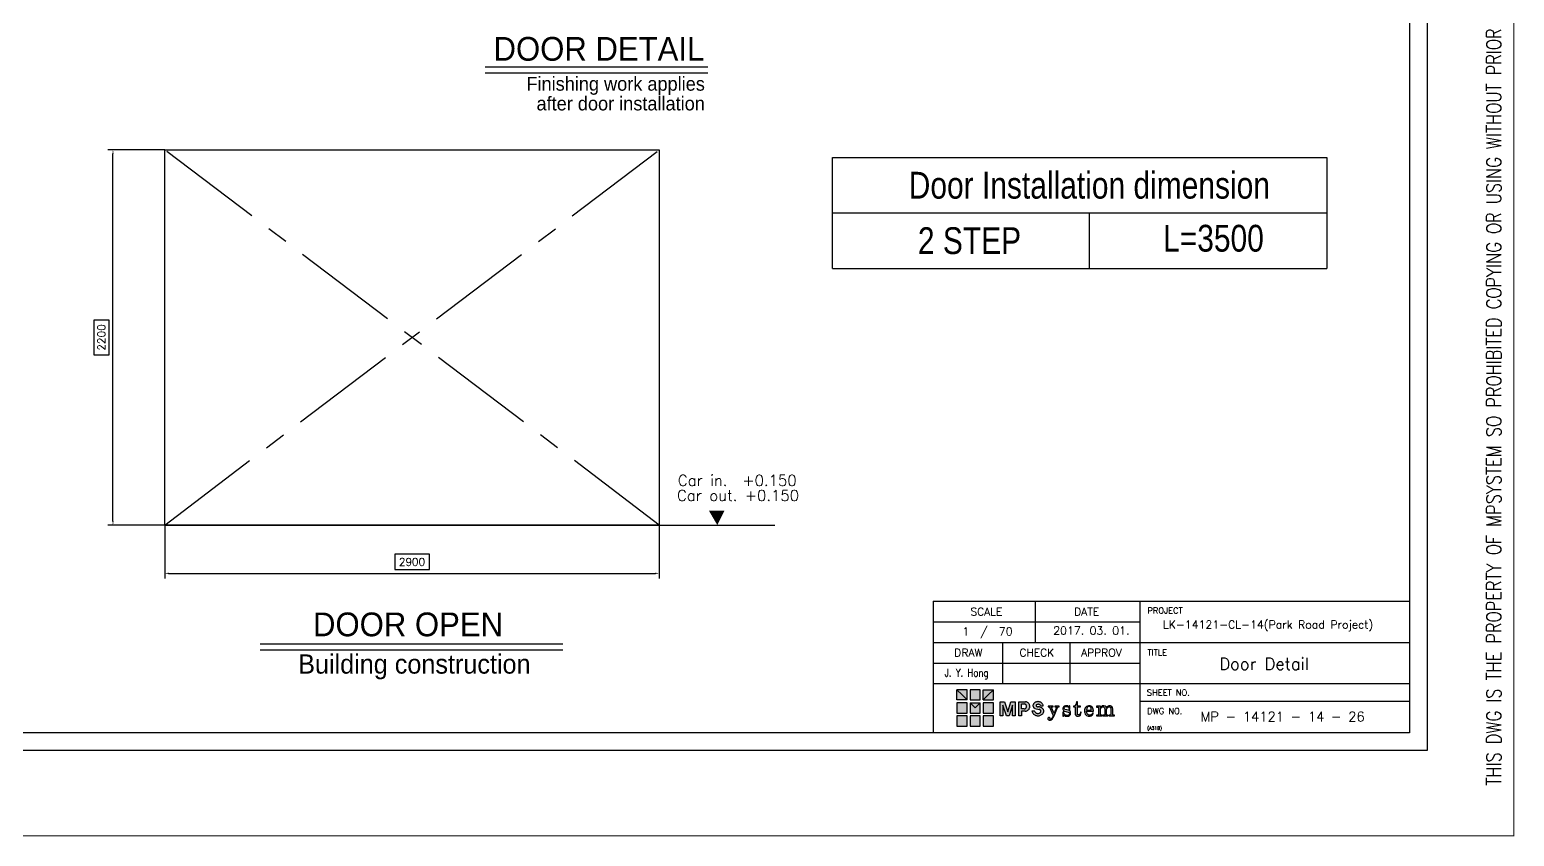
# Model space of a CAD drawing. Header units: millimetres. Extents: x -5 to 1510635, y -6 to 71285.
# Drawn here: x 1493223 to 1510635, y -5 to 9456 of the extents above; entities that cross this region are included whole.
import ezdxf
from ezdxf.enums import TextEntityAlignment as Align

# ---------------------------------------------------------------- set-up
doc = ezdxf.new("R2010")
doc.units = ezdxf.units.MM
doc.header["$LTSCALE"] = 1000
doc.linetypes.add('CENTER', pattern=[2, 1.25, -0.25, 0.25, -0.25])
for name, color, linetype in [('1', 1, 'CENTER'), ('3', 3, 'Continuous'), ('MP-1', 1, 'CENTER'), ('MP-2', 42, 'Continuous'), ('MP-3', 3, 'Continuous'), ('MP-7', 7, 'Continuous'), ('MP-8', 8, 'Continuous'), ('TEXT', 3, 'Continuous')]:
    doc.layers.add(name, color=color, linetype=linetype)
doc.styles.add('C1', font='complex.shx', dxfattribs={"height": 150})
doc.styles.add('GHG1', font='simplex.shx', dxfattribs={"bigfont": 'whgtxt.shx'})
doc.styles.add('H', font='arial.ttf')
doc.styles.add('ROMANS', font='ROMANS.shx')
doc.styles.add('S1', font='simplex.shx', dxfattribs={"height": 90})
doc.styles.add('울릉도L', font='')
doc.styles.get('울릉도L').set_extended_font_data('HYwulM')
doc.dimstyles.new('ISO-25', dxfattribs={"dimtxt": 2.5, "dimasz": 2.5, "dimexe": 1.25, "dimexo": 0.625, "dimtad": 1, "dimtxsty": 'Standard', "dimcen": 2.5, "dimadec": 0, "dimazin": 0, "dimtfac": 1, "dimtmove": 0, "dimatfit": 3, "dimfxl": 1, "dimarcsym": 0})

# ---------------------------------------------------------------- blocks, each defined once
blk = doc.blocks.new('MP LOGO')
h = blk.add_hatch(color=20)
h.paths.add_polyline_path([(9, 55), (0, 64), (0, 46), (18, 46)])
h.paths.add_polyline_path([(18, 41), (0, 41), (0, 23), (18, 23)])
h.paths.add_polyline_path([(32, 32), (23, 41), (23, 23), (41, 23), (41, 41)])
h.paths.add_polyline_path([(64, 23), (64, 41), (46, 41), (46, 23)])
h.paths.add_polyline_path([(64, 46), (64, 64), (55, 55), (46, 46)])
h.paths.add_polyline_path([(64, 18), (46, 18), (46, 0), (64, 0)])
h.paths.add_polyline_path([(0, 0), (18, 0), (18, 18), (0, 18)])
h = blk.add_hatch(color=131)
h.paths.add_polyline_path([(18, 64), (0, 64), (9, 55), (18, 46)])
h.paths.add_polyline_path([(41, 64), (23, 64), (23, 46), (41, 46)])
h.paths.add_polyline_path([(64, 64), (46, 64), (46, 46), (55, 55)])
h.paths.add_polyline_path([(41, 41), (23, 41), (32, 32)])
h.paths.add_polyline_path([(41, 18), (23, 18), (23, 0), (41, 0)])
at = {"color": 131}
for points in [[(9, 55), (18, 46), (18, 64), (0, 64)], [(23, 46), (41, 46), (41, 64), (23, 64)], [(55, 55), (46, 46), (46, 64), (64, 64)], [(23, 0), (41, 0), (41, 18), (23, 18)]]:
    blk.add_lwpolyline(points, close=True, dxfattribs=at)
at = {"color": 20}
for points in [[(9, 55), (18, 46), (0, 46), (0, 64)], [(55, 55), (46, 46), (64, 46), (64, 64)], [(0, 23), (18, 23), (18, 41), (0, 41)], [(32, 32), (23, 41), (23, 23), (41, 23), (41, 41)], [(46, 23), (64, 23), (64, 41), (46, 41)], [(0, 0), (18, 0), (18, 18), (0, 18)], [(46, 0), (64, 0), (64, 18), (46, 18)]]:
    blk.add_lwpolyline(points, close=True, dxfattribs=at)
at = {"color": 143}
blk.add_lwpolyline([(23, 41), (41, 41), (32, 32), (32, 32)], close=True, dxfattribs=at)
blk = doc.blocks.new('MP LOGO 02')
at = {"layer": 'MP-2'}
h = blk.add_hatch(color=256, dxfattribs=at)
h.paths.add_polyline_path([(8.38, 4.28), (7.62, 4.28), (7.62, 1.78), (8.09, 1.78), (8.09, 3.69), (8.69, 1.78), (9.16, 1.78), (9.76, 3.69), (9.76, 1.78), (10.23, 1.78), (10.23, 4.28), (9.47, 4.28), (8.92, 2.49)])
h.paths.add_polyline_path([(10.86, 1.78), (11.38, 1.78), (11.38, 2.62), (12, 2.62), (12.11, 2.63), (12.2, 2.65), (12.3, 2.68), (12.39, 2.73), (12.47, 2.78), (12.55, 2.85), (12.62, 2.92), (12.68, 3), (12.73, 3.09), (12.77, 3.18), (12.79, 3.28), (12.81, 3.38), (12.81, 3.48), (12.8, 3.58), (12.78, 3.68), (12.75, 3.77), (12.7, 3.86), (12.65, 3.95), (12.59, 4.02), (12.51, 4.09), (12.43, 4.15), (12.35, 4.2), (12.25, 4.24), (12.16, 4.27), (12.06, 4.28), (10.86, 4.28)])
h.paths.add_polyline_path([(11.38, 3.89), (11.85, 3.89), (11.92, 3.88), (11.99, 3.85), (12.05, 3.82), (12.1, 3.77), (12.15, 3.72), (12.19, 3.66), (12.22, 3.59), (12.23, 3.52), (12.24, 3.45), (12.23, 3.38), (12.22, 3.31), (12.19, 3.24), (12.15, 3.18), (12.1, 3.13), (12.05, 3.09), (11.99, 3.05), (11.92, 3.02), (11.85, 3.01), (11.38, 3.01)], flags=16)
h.paths.add_polyline_path([(14.02, 3.76), (14.1, 3.8), (14.18, 3.82), (14.26, 3.83), (14.34, 3.83), (14.42, 3.81), (14.5, 3.79), (14.57, 3.75), (14.64, 3.7), (14.7, 3.65), (14.75, 3.58), (15.19, 3.58), (15.16, 3.69), (15.11, 3.79), (15.06, 3.88), (14.99, 3.97), (14.91, 4.05), (14.83, 4.12), (14.74, 4.18), (14.64, 4.23), (14.53, 4.27), (14.42, 4.29), (14.31, 4.31), (14.2, 4.31), (14.09, 4.29), (13.99, 4.27), (13.88, 4.23), (13.78, 4.18), (13.69, 4.12), (13.6, 4.05), (13.53, 3.97), (13.48, 3.92), (13.44, 3.85), (13.41, 3.79), (13.39, 3.72), (13.37, 3.64), (13.37, 3.57), (13.39, 3.49), (13.41, 3.42), (13.44, 3.35), (13.48, 3.29), (13.52, 3.23), (13.58, 3.19), (13.64, 3.14), (13.71, 3.11), (14.46, 2.93), (14.55, 2.91), (14.65, 2.84), (14.72, 2.75), (14.75, 2.63), (14.74, 2.52), (14.7, 2.41), (14.62, 2.32), (14.54, 2.28), (14.46, 2.25), (14.37, 2.23), (14.29, 2.22), (14.2, 2.23), (14.11, 2.24), (14.03, 2.27), (13.95, 2.3), (13.88, 2.35), (13.81, 2.41), (13.75, 2.47), (13.7, 2.54), (13.66, 2.62), (13.19, 2.62), (13.23, 2.51), (13.28, 2.4), (13.34, 2.3), (13.41, 2.21), (13.49, 2.12), (13.58, 2.05), (13.68, 1.98), (13.78, 1.92), (13.89, 1.88), (14, 1.85), (14.12, 1.82), (14.24, 1.82), (14.35, 1.82), (14.47, 1.83), (14.58, 1.86), (14.69, 1.9), (14.8, 1.95), (14.9, 2.02), (14.99, 2.09), (15.08, 2.17), (15.15, 2.26), (15.22, 2.36), (15.25, 2.43), (15.27, 2.51), (15.28, 2.59), (15.27, 2.67), (15.26, 2.75), (15.24, 2.83), (15.21, 2.9), (15.17, 2.97), (15.12, 3.04), (15.06, 3.1), (15, 3.14), (14.93, 3.19), (14.85, 3.22), (14.74, 3.27), (14.62, 3.32), (14.5, 3.36), (14.38, 3.38), (14.26, 3.4), (14.18, 3.41), (14.1, 3.42), (14.03, 3.46), (13.95, 3.52), (13.92, 3.59), (13.92, 3.67), (13.97, 3.74)])
h.paths.add_polyline_path([(16.65, 3.29), (16.65, 3.36), (16.7, 3.4), (16.91, 3.4), (16.91, 3.52), (16.03, 3.52), (16.03, 3.4), (16.16, 3.38), (16.3, 3.3), (16.93, 1.85), (16.89, 1.71), (16.73, 1.44), (16.6, 1.28), (16.47, 1.2), (16.35, 1.21), (16.37, 1.41), (16.29, 1.51), (16.13, 1.51), (16.01, 1.42), (16, 1.21), (16.09, 1.09), (16.24, 1.03), (16.44, 1.03), (16.57, 1.08), (16.76, 1.23), (16.94, 1.49), (17.11, 1.82), (17.68, 3.25), (17.79, 3.36), (17.97, 3.4), (17.97, 3.52), (17.23, 3.52), (17.23, 3.4), (17.45, 3.37), (17.5, 3.31), (17.5, 3.25), (17.12, 2.26), (17.06, 2.32)])
h.paths.add_polyline_path([(18.99, 2.94), (18.89, 3.01), (18.85, 3.09), (18.85, 3.24), (18.89, 3.31), (19, 3.41), (19.08, 3.43), (19.38, 3.42), (19.5, 3.36), (19.62, 3.25), (19.78, 2.94), (19.88, 2.94), (19.88, 3.56), (19.78, 3.56), (19.67, 3.43), (19.44, 3.56), (19.1, 3.58), (18.85, 3.5), (18.72, 3.36), (18.64, 3.14), (18.64, 2.97), (18.68, 2.83), (18.73, 2.74), (18.89, 2.62), (19.56, 2.45), (19.67, 2.4), (19.78, 2.28), (19.78, 2.09), (19.71, 1.98), (19.56, 1.9), (19.44, 1.87), (19.21, 1.9), (19.03, 1.98), (18.9, 2.11), (18.81, 2.28), (18.76, 2.47), (18.62, 2.47), (18.62, 1.76), (18.76, 1.76), (18.84, 1.9), (19.1, 1.77), (19.25, 1.73), (19.62, 1.76), (19.82, 1.86), (19.96, 2.04), (20, 2.17), (20, 2.42), (19.95, 2.57), (19.82, 2.7), (19.7, 2.78)])
h.paths.add_polyline_path([(21.18, 3.36), (21.73, 3.36), (21.73, 3.52), (21.18, 3.52), (21.18, 4.28), (21.03, 4.28), (20.99, 4.03), (20.92, 3.79), (20.74, 3.58), (20.52, 3.52), (20.52, 3.36), (20.82, 3.36), (20.82, 2.06), (20.85, 1.96), (20.96, 1.83), (21.09, 1.76), (21.39, 1.73), (21.58, 1.81), (21.71, 1.92), (21.81, 2.13), (21.84, 2.47), (21.71, 2.47), (21.68, 2.21), (21.56, 2), (21.45, 1.95), (21.32, 1.95), (21.2, 2.03), (21.18, 2.09)])
h.paths.add_polyline_path([(24.02, 2.64), (24.02, 2.75), (23.92, 3.15), (23.84, 3.29), (23.71, 3.43), (23.43, 3.57), (23.15, 3.58), (22.95, 3.53), (22.81, 3.46), (22.57, 3.2), (22.44, 2.85), (22.43, 2.49), (22.47, 2.31), (22.55, 2.12), (22.76, 1.88), (23.06, 1.75), (23.41, 1.73), (23.63, 1.81), (23.8, 1.93), (23.92, 2.07), (24.02, 2.27), (23.89, 2.31), (23.77, 2.12), (23.63, 2), (23.53, 1.95), (23.43, 1.92), (23.17, 1.93), (23, 2.03), (22.91, 2.14), (22.84, 2.34), (22.81, 2.64)])
h.paths.add_polyline_path([(22.81, 2.79), (22.85, 3.07), (22.92, 3.25), (23.02, 3.37), (23.16, 3.43), (23.35, 3.43), (23.45, 3.4), (23.53, 3.32), (23.62, 3.12), (23.62, 2.8)], flags=16)
h.paths.add_polyline_path([(25.23, 2.86), (25.26, 3.01), (25.34, 3.2), (25.43, 3.29), (25.57, 3.36), (25.75, 3.36), (25.86, 3.31), (25.94, 3.22), (26, 3.06), (26, 1.98), (25.94, 1.92), (25.68, 1.92), (25.68, 1.78), (26.61, 1.78), (26.61, 1.92), (26.38, 1.92), (26.33, 2), (26.33, 2.89), (26.37, 3.06), (26.43, 3.19), (26.51, 3.27), (26.68, 3.36), (26.86, 3.36), (26.97, 3.3), (27.04, 3.17), (27.08, 3), (27.08, 2.01), (27.02, 1.92), (26.77, 1.92), (26.77, 1.78), (27.7, 1.78), (27.7, 1.92), (27.46, 1.92), (27.41, 1.98), (27.41, 3.06), (27.38, 3.24), (27.22, 3.47), (27.02, 3.57), (26.74, 3.57), (26.47, 3.43), (26.35, 3.3), (26.33, 3.25), (26.29, 3.22), (26.22, 3.36), (26.05, 3.52), (25.86, 3.58), (25.7, 3.58), (25.57, 3.55), (25.42, 3.46), (25.32, 3.37), (25.26, 3.26), (25.23, 3.26), (25.23, 3.52), (24.56, 3.48), (24.56, 3.32), (24.85, 3.32), (24.9, 3.25), (24.9, 2), (24.83, 1.92), (24.57, 1.92), (24.57, 1.78), (24.9, 1.78), (25.52, 1.78), (25.52, 1.92), (25.28, 1.92), (25.23, 2)])
for points in [[(8.09, 1.78), (7.62, 1.78), (7.62, 4.28), (8.38, 4.28), (8.92, 2.49), (9.47, 4.28), (10.23, 4.28), (10.23, 1.78), (9.76, 1.78), (9.76, 3.69), (9.16, 1.78), (8.69, 1.78), (8.09, 3.69), (8.09, 1.78)], [(16.03, 3.52), (16.03, 3.4), (16.16, 3.38), (16.3, 3.3), (16.93, 1.85), (16.89, 1.71), (16.73, 1.44), (16.6, 1.28), (16.47, 1.2), (16.35, 1.21), (16.37, 1.41), (16.29, 1.51), (16.13, 1.51), (16.01, 1.42), (16, 1.21), (16.09, 1.09), (16.24, 1.03), (16.44, 1.03), (16.57, 1.08), (16.76, 1.23), (16.94, 1.49), (17.11, 1.82), (17.68, 3.25), (17.79, 3.36), (17.97, 3.4), (17.97, 3.52), (17.23, 3.52), (17.23, 3.4), (17.45, 3.37), (17.5, 3.31), (17.5, 3.25), (17.12, 2.26), (17.06, 2.32), (16.65, 3.29), (16.65, 3.36), (16.7, 3.4), (16.91, 3.4), (16.91, 3.52), (16.03, 3.52)], [(19.1, 3.58), (18.85, 3.5), (18.72, 3.36), (18.64, 3.14), (18.64, 2.97), (18.68, 2.83), (18.73, 2.74), (18.89, 2.62), (19.56, 2.45), (19.67, 2.4), (19.78, 2.28), (19.78, 2.09), (19.71, 1.98), (19.56, 1.9), (19.44, 1.87), (19.21, 1.9), (19.03, 1.98), (18.9, 2.11), (18.81, 2.28), (18.76, 2.47), (18.62, 2.47), (18.62, 1.76), (18.76, 1.76), (18.84, 1.9), (19.1, 1.77), (19.25, 1.73), (19.62, 1.76), (19.82, 1.86), (19.96, 2.04), (20, 2.17), (20, 2.42), (19.95, 2.57), (19.82, 2.7), (19.7, 2.78), (18.99, 2.94), (18.89, 3.01), (18.85, 3.09), (18.85, 3.24), (18.89, 3.31), (19, 3.41), (19.08, 3.43), (19.38, 3.42), (19.5, 3.36), (19.62, 3.25), (19.78, 2.94), (19.88, 2.94), (19.88, 3.56), (19.78, 3.56), (19.69, 3.45), (19.65, 3.45), (19.44, 3.56), (19.1, 3.58)], [(21.03, 4.28), (20.99, 4.03), (20.92, 3.79), (20.74, 3.58), (20.52, 3.52), (20.52, 3.36), (20.82, 3.36), (20.82, 2.06), (20.85, 1.96), (20.96, 1.83), (21.09, 1.76), (21.39, 1.73), (21.58, 1.81), (21.71, 1.92), (21.81, 2.13), (21.84, 2.47), (21.71, 2.47), (21.68, 2.21), (21.56, 2), (21.45, 1.95), (21.32, 1.95), (21.2, 2.03), (21.18, 2.09), (21.18, 3.36), (21.73, 3.36), (21.73, 3.52), (21.18, 3.52), (21.18, 4.28), (21.03, 4.28)], [(23.15, 3.58), (22.95, 3.53), (22.81, 3.46), (22.57, 3.2), (22.44, 2.85), (22.43, 2.49), (22.47, 2.31), (22.55, 2.12), (22.76, 1.88), (23.06, 1.75), (23.41, 1.73), (23.63, 1.81), (23.8, 1.93), (23.92, 2.07), (24.02, 2.27), (23.89, 2.31), (23.77, 2.12), (23.63, 2), (23.53, 1.95), (23.43, 1.92), (23.17, 1.93), (23, 2.03), (22.91, 2.14), (22.84, 2.34), (22.81, 2.64), (24.02, 2.64), (24.02, 2.75), (23.92, 3.15), (23.84, 3.29), (23.71, 3.43), (23.43, 3.57), (23.15, 3.58)], [(23.16, 3.43), (23.02, 3.37), (22.92, 3.25), (22.85, 3.07), (22.81, 2.79), (23.62, 2.8), (23.62, 3.12), (23.53, 3.32), (23.45, 3.4), (23.35, 3.43), (23.16, 3.43)], [(25.7, 3.58), (25.57, 3.55), (25.42, 3.46), (25.32, 3.37), (25.26, 3.26), (25.23, 3.26), (25.23, 3.52), (24.56, 3.48), (24.56, 3.32), (24.85, 3.32), (24.9, 3.25), (24.9, 2), (24.83, 1.92), (24.57, 1.92), (24.57, 1.78), (24.9, 1.78), (25.52, 1.78), (25.52, 1.92), (25.28, 1.92), (25.23, 2), (25.23, 2.86), (25.26, 3.01), (25.34, 3.2), (25.43, 3.29), (25.57, 3.36), (25.75, 3.36), (25.86, 3.31), (25.94, 3.22), (26, 3.06), (26, 1.98), (25.94, 1.92), (25.68, 1.92), (25.68, 1.78), (26.61, 1.78), (26.61, 1.92), (26.38, 1.92), (26.33, 2), (26.33, 2.89), (26.37, 3.06), (26.43, 3.19), (26.51, 3.27), (26.68, 3.36), (26.86, 3.36), (26.97, 3.3), (27.04, 3.17), (27.08, 3), (27.08, 2.01), (27.02, 1.92), (26.77, 1.92), (26.77, 1.78), (27.7, 1.78), (27.7, 1.92), (27.46, 1.92), (27.41, 1.98), (27.41, 3.06), (27.38, 3.24), (27.22, 3.47), (27.02, 3.57), (26.74, 3.57), (26.47, 3.43), (26.35, 3.3), (26.33, 3.25), (26.29, 3.22), (26.22, 3.36), (26.05, 3.52), (25.86, 3.58), (25.7, 3.58)]]:
    blk.add_lwpolyline(points, close=True, dxfattribs=at)
for points in [[(12, 2.62), (11.38, 2.62), (11.38, 1.78), (10.86, 1.78), (10.86, 4.28), (12.06, 4.28)], [(11.85, 3.01), (11.38, 3.01), (11.38, 3.89), (11.85, 3.89)], [(11.85, 3.01), (11.92, 3.02), (11.99, 3.05), (12.05, 3.09), (12.1, 3.13), (12.15, 3.18), (12.19, 3.24), (12.22, 3.31), (12.23, 3.38), (12.24, 3.45), (12.23, 3.52), (12.22, 3.59), (12.19, 3.66), (12.15, 3.72), (12.1, 3.77), (12.05, 3.82), (11.99, 3.85), (11.92, 3.88), (11.85, 3.89)], [(12, 2.62), (12.11, 2.63), (12.2, 2.65), (12.3, 2.68), (12.39, 2.73), (12.47, 2.78), (12.55, 2.85), (12.62, 2.92), (12.68, 3), (12.73, 3.09), (12.77, 3.18), (12.79, 3.28), (12.81, 3.38), (12.81, 3.48), (12.8, 3.58), (12.78, 3.68), (12.75, 3.77), (12.7, 3.86), (12.65, 3.95), (12.59, 4.02), (12.51, 4.09), (12.43, 4.15), (12.35, 4.2), (12.25, 4.24), (12.16, 4.27), (12.06, 4.28)], [(13.66, 2.62), (13.19, 2.62), (13.23, 2.51), (13.28, 2.4), (13.34, 2.3), (13.41, 2.21), (13.49, 2.12), (13.58, 2.05), (13.68, 1.98), (13.78, 1.92), (13.89, 1.88), (14, 1.85), (14.12, 1.82), (14.24, 1.82), (14.35, 1.82), (14.47, 1.83), (14.58, 1.86), (14.69, 1.9), (14.8, 1.95), (14.9, 2.02), (14.99, 2.09), (15.08, 2.17), (15.15, 2.26), (15.22, 2.36), (15.25, 2.43), (15.27, 2.51), (15.28, 2.59), (15.27, 2.67), (15.26, 2.75), (15.24, 2.83), (15.21, 2.9), (15.17, 2.97), (15.12, 3.04), (15.06, 3.1), (15, 3.14), (14.93, 3.19), (14.85, 3.22), (14.74, 3.27), (14.62, 3.32), (14.5, 3.36), (14.38, 3.38), (14.26, 3.4)], [(14.75, 3.58), (15.19, 3.58), (15.16, 3.69), (15.11, 3.79), (15.06, 3.88), (14.99, 3.97), (14.91, 4.05), (14.83, 4.12), (14.74, 4.18), (14.64, 4.23), (14.53, 4.27), (14.42, 4.29), (14.31, 4.31), (14.2, 4.31), (14.09, 4.29), (13.99, 4.27), (13.88, 4.23), (13.78, 4.18), (13.69, 4.12), (13.6, 4.05), (13.53, 3.97), (13.48, 3.92), (13.44, 3.85), (13.41, 3.79), (13.39, 3.72), (13.37, 3.64), (13.37, 3.57), (13.39, 3.49), (13.41, 3.42), (13.44, 3.35), (13.48, 3.29), (13.52, 3.23), (13.58, 3.19), (13.64, 3.14), (13.71, 3.11), (14.46, 2.93)], [(13.66, 2.62), (13.7, 2.54), (13.75, 2.47), (13.81, 2.41), (13.88, 2.35), (13.95, 2.3), (14.03, 2.27), (14.11, 2.24), (14.2, 2.23), (14.29, 2.22), (14.37, 2.23), (14.46, 2.25), (14.54, 2.28)], [(14.02, 3.76), (13.99, 3.75), (13.96, 3.72), (13.93, 3.69), (13.92, 3.65), (13.92, 3.61), (13.93, 3.57), (13.94, 3.53), (13.97, 3.5)], [(13.97, 3.5), (14.03, 3.46), (14.1, 3.42), (14.18, 3.41), (14.26, 3.4)], [(14.75, 3.58), (14.7, 3.65), (14.64, 3.7), (14.57, 3.75), (14.5, 3.79), (14.42, 3.81), (14.34, 3.83), (14.26, 3.83), (14.18, 3.82), (14.1, 3.8), (14.02, 3.76)], [(14.54, 2.28), (14.59, 2.31), (14.64, 2.34), (14.68, 2.39), (14.71, 2.44), (14.73, 2.49), (14.75, 2.55), (14.75, 2.61), (14.74, 2.66), (14.73, 2.72), (14.7, 2.77), (14.66, 2.82), (14.62, 2.86), (14.57, 2.89), (14.52, 2.92), (14.46, 2.93)]]:
    blk.add_lwpolyline(points, dxfattribs=at)
at = {"color": 40, "xscale": 0.1000000000000227, "yscale": 0.1000000000000227, "zscale": 0.1000000000000227}
blk.add_blockref('MP LOGO', (0, 0), dxfattribs=at)
blk = doc.blocks.new('*D86')
at = {"layer": 'DEFPOINTS', "color": 0, "linetype": 'ByBlock', "transparency": 16777216}
for p in [(1494807, 3646), (1500607, 3646), (1500607, 3079)]:
    blk.add_point(p, dxfattribs=at)
at = {"layer": 'MP-1', "linetype": 'ByBlock', "lineweight": -2, "transparency": 16777216}
for p, q in [((1494807, 3646), (1494807, 3019)), ((1500607, 3646), (1500607, 3019)), ((1497911, 3304), (1497504, 3304)), ((1497504, 3304), (1497504, 3124)), ((1497911, 3124), (1497911, 3304)), ((1494852, 3079), (1500562, 3079)), ((1497504, 3124), (1497911, 3124))]:
    blk.add_line(p, q, dxfattribs=at)
at = {"layer": 'MP-1', "linetype": 'ByBlock', "transparency": 16777216}
for points in [[(1494852, 3087), (1494852, 3072), (1494807, 3079)], [(1500562, 3087), (1500562, 3072), (1500607, 3079)]]:
    blk.add_solid(points, dxfattribs=at)
at = {"layer": 'MP-1', "color": 7, "linetype": 'ByBlock', "transparency": 16777216, "insert": (1497707, 3214), "char_height": 90, "attachment_point": 5, "style": 'S1'}
blk.add_mtext('2900', dxfattribs=at)
blk = doc.blocks.new('*D87')
at = {"layer": 'DEFPOINTS', "color": 0, "linetype": 'ByBlock', "transparency": 16777216}
for p in [(1494200, 8046), (1494807, 8046), (1494807, 3646)]:
    blk.add_point(p, dxfattribs=at)
at = {"layer": 'MP-1', "linetype": 'ByBlock', "lineweight": -2, "transparency": 16777216}
for p, q in [((1494807, 8046), (1494140, 8046)), ((1494200, 3691), (1494200, 8001)), ((1494155, 6050), (1493975, 6050)), ((1493975, 6050), (1493975, 5643)), ((1494155, 5643), (1494155, 6050)), ((1493975, 5643), (1494155, 5643)), ((1494807, 3646), (1494140, 3646))]:
    blk.add_line(p, q, dxfattribs=at)
at = {"layer": 'MP-1', "linetype": 'ByBlock', "transparency": 16777216}
for points in [[(1494193, 8001), (1494208, 8001), (1494200, 8046)], [(1494193, 3691), (1494208, 3691), (1494200, 3646)]]:
    blk.add_solid(points, dxfattribs=at)
at = {"layer": 'MP-1', "color": 7, "linetype": 'ByBlock', "transparency": 16777216, "insert": (1494065, 5846), "char_height": 90, "attachment_point": 5, "rotation": 90, "style": 'S1'}
blk.add_mtext('2200', dxfattribs=at)

msp = doc.modelspace()

# ---------------------------------------------------------------- linework, layer by layer
for p, q in [((1502638.317, 7306.686), (1508434.666, 7306.686)), ((1505650.149, 7306.686), (1505650.149, 6656.686)), ((1502638.317, 6656.686), (1508434.666, 6656.686)), ((1502638.317, 6656.686), (1505650.149, 6656.686)), ((1500607.339, 3646.378), (1494807.342, 3646.378)), ((1494807.342, 3646.378), (1501961.901, 3646.378))]:
    msp.add_line(p, q)
for points in [[(1494807.342, 3646.378), (1494807.342, 8046.378), (1500607.339, 8046.378), (1500607.339, 3646.378)], [(1502638.317, 6656.686), (1502638.317, 7956.686), (1508434.666, 7956.686), (1508434.666, 6656.686)]]:
    msp.add_lwpolyline(points)
at = {"color": 3}
msp.add_solid([(1501287.106, 3646.378), (1501373.353, 3815.301), (1501188.458, 3815.301)], dxfattribs=at)
at = {"layer": '1'}
for p, q in [((1494807.342, 3646.378), (1500607.339, 8046.378)), ((1500607.339, 3646.378), (1494807.342, 8046.378))]:
    msp.add_line(p, q, dxfattribs=at)
at = {"layer": '3'}
for p, q in [((1498565.238, 9021.928), (1501176.946, 9021.928)), ((1498565.238, 8951.231), (1501176.946, 8951.231)), ((1495927.48, 2254.517), (1499476.084, 2254.517)), ((1495927.48, 2183.82), (1499476.084, 2183.82))]:
    msp.add_line(p, q, dxfattribs=at)
at = {"layer": 'MP-2'}
for p, q in [((1503820.937, 2752.418), (1509404.556, 2752.418)), ((1503820.937, 2752.418), (1503820.937, 1207.879)), ((1505016.24, 2752.418), (1505016.24, 2269.1)), ((1506242.241, 2752.418), (1506242.241, 1207.879)), ((1503820.937, 2510.759), (1506242.241, 2510.759)), ((1503820.937, 2269.1), (1509404.556, 2269.1)), ((1504631.665, 2269.1), (1504631.665, 1785.782)), ((1505421.604, 2269.1), (1505421.604, 1785.782)), ((1503820.937, 2027.441), (1506242.241, 2027.441)), ((1503820.937, 1785.782), (1509404.556, 1785.782)), ((1506242.241, 1578.549), (1509404.556, 1578.549))]:
    msp.add_line(p, q, dxfattribs=at)
at = {"layer": 'MP-2', "const_width": 10}
msp.add_lwpolyline([(1482630, 0), (1482630, 19800), (1510630, 19800), (1510630, 0)], close=True, dxfattribs=at)
at = {"layer": 'MP-7'}
for points in [[(1483646.667, 18800), (1509613.333, 18800), (1509613.333, 1000), (1483646.667, 1000)], [(1509405.455, 1207.879), (1483854.545, 1207.879), (1483854.545, 18592.121), (1509405.455, 18592.121)]]:
    msp.add_lwpolyline(points, close=True, dxfattribs=at)

# ---------------------------------------------------------------- block references
at = {"layer": 'MP-3', "xscale": 66.66666666697711, "yscale": 66.66666666697711, "zscale": 66.66666666697711}
msp.add_blockref('MP LOGO 02', (1504098.462, 1287.974), dxfattribs=at)

# ---------------------------------------------------------------- texts
at = {"linetype": 'ByBlock', "style": 'H', "width": 0.8}
for s, height, p in [('Door Installation dimension', 314.30332, (1505651.115, 7631.686)), ('2 STEP', 314.3033, (1504245.516, 6981.686)), ('L=3500', 314.3033, (1507106.747, 7009.876))]:
    msp.add_text(s, height=height, dxfattribs=at).set_placement(p, align=Align.MIDDLE_CENTER)
at = {"color": 3, "style": 'C1'}
for s, p in [('Car in.  +0.150', (1500825.26, 4105.483, 0)), ('Car out. +0.150', (1500815.48, 3928.907, 0))]:
    msp.add_text(s, height=127.9594, dxfattribs=at).set_placement(p)
at = {"layer": 'MP-2', "style": 'ROMANS', "width": 0.8}
msp.add_text('J. Y. Hong', height=91, rotation=0.0000004, dxfattribs=at).set_placement((1504211.341, 1867.279), align=Align.CENTER)
at = {"layer": 'MP-2', "style": 'ROMANS'}
msp.add_text('(A31B)', height=37.7104, rotation=0.0000004, dxfattribs=at).set_placement((1506329.499, 1245.492))
at = {"layer": 'MP-2', "attachment_point": 1, "rotation": 0.0000004, "style": 'GHG1'}
for s, insert, char_height, width in [('1  /  70', (1504162.957, 2445.459), 93.8667, 1614.18273), ('2017. 03. 01.', (1505227.803, 2455.143), 93.86667, 1063.38421), ('LK-14121-CL-14(Park Road Project)', (1506513.815, 2525.005), 93.86667, 3080.16373), ('Door Detail', (1507174.959, 2087.78), 140.8, 3631.91114), ('MP - 14121 - 14 - 26', (1506953.946, 1455.701), 112.64, 2905.52891)]:
    msp.add_mtext(s, dxfattribs=dict(at, insert=insert, char_height=char_height, width=width))
at = {"layer": 'MP-3', "style": 'ROMANS'}
for s, p in [('SCALE', (1504443.73, 2583.56)), ('DATE', (1505619.454, 2583.56)), ('DRAW', (1504232.381, 2103.672)), ('CHECK', (1505034.782, 2103.672)), ('APPROV', (1505792.657, 2103.672))]:
    msp.add_text(s, height=91.9192, rotation=0.0000004, dxfattribs=at).set_placement(p, align=Align.CENTER)
for s, p in [('PROJECT', (1506332.961, 2607.838)), ('TITLE', (1506332.961, 2115.787)), ('SHEET NO.', (1506325.889, 1645.018)), ('DWG NO.', (1506329.499, 1429.139))]:
    msp.add_text(s, height=70.7071, rotation=0.0000004, dxfattribs=at).set_placement(p)
at = {"layer": 'MP-8', "style": 'ROMANS', "width": 0.8}
msp.add_text('THIS DWG IS THE PROPERTY OF MPSYSTEM SO PROHIBITED COPYING OR USING WITHOUT PRIOR CONSENT. ALL RIGHTS RESERVED. IF IN DOUBT, ASK TO DESIGN DEPT.', height=172.8, rotation=90, dxfattribs=at).set_placement((1510480.134, 590.865))
at = {"layer": 'TEXT', "color": 0, "style": '울릉도L'}
for s, height, p in [('DOOR DETAIL', 278.75556, (1501135.441, 9091.879)), ('Finishing work applies', 162.57024, (1501141.782, 8740.212)), ('after door installation', 162.57024, (1501141.782, 8509.006))]:
    msp.add_text(s, height=height, dxfattribs=at).set_placement(p, align=Align.RIGHT)
for s, height, p in [('DOOR OPEN', 278.7556, (1497660.532, 2480.693)), ('Building construction', 225.792, (1497734.701, 1988.044))]:
    msp.add_text(s, height=height, dxfattribs=at).set_placement(p, align=Align.MIDDLE)

# ---------------------------------------------------------------- dimensions: what is measured, and where the dimension line sits
at = {"layer": 'MP-1', "linetype": 'ByBlock'}
dim = msp.add_linear_dim(base=(1494200.187, 8046.378), p1=(1494807.342, 3646.378), p2=(1494807.342, 8046.378), angle=90, dimstyle='ISO-25', override={"dimtxt": 90, "dimasz": 45, "dimexe": 60, "dimexo": 0, "dimgap": -45, "dimlfac": 0.5, "dimtxsty": 'S1', "dimsah": 1, "dimcen": 0, "dimclrd": 256, "dimclre": 256, "dimclrt": 7, "dimtix": 1}, dxfattribs=at)
dim.commit()
dim.dimension.update_dxf_attribs({"geometry": '*D87', "text_midpoint": (1494065.187, 5846.378)})
dim = msp.add_linear_dim(base=(1500607.339, 3079.337), p1=(1494807.342, 3646.378), p2=(1500607.339, 3646.378), dimstyle='ISO-25', override={"dimtxt": 90, "dimasz": 45, "dimexe": 60, "dimexo": 0, "dimgap": -45, "dimlfac": 0.5, "dimtxsty": 'S1', "dimsah": 1, "dimcen": 0, "dimclrd": 256, "dimclre": 256, "dimclrt": 7, "dimtix": 1}, dxfattribs=at)
dim.commit()
dim.dimension.update_dxf_attribs({"geometry": '*D86', "text_midpoint": (1497707.341, 3214.337)})

doc.saveas('drawing.dxf')
